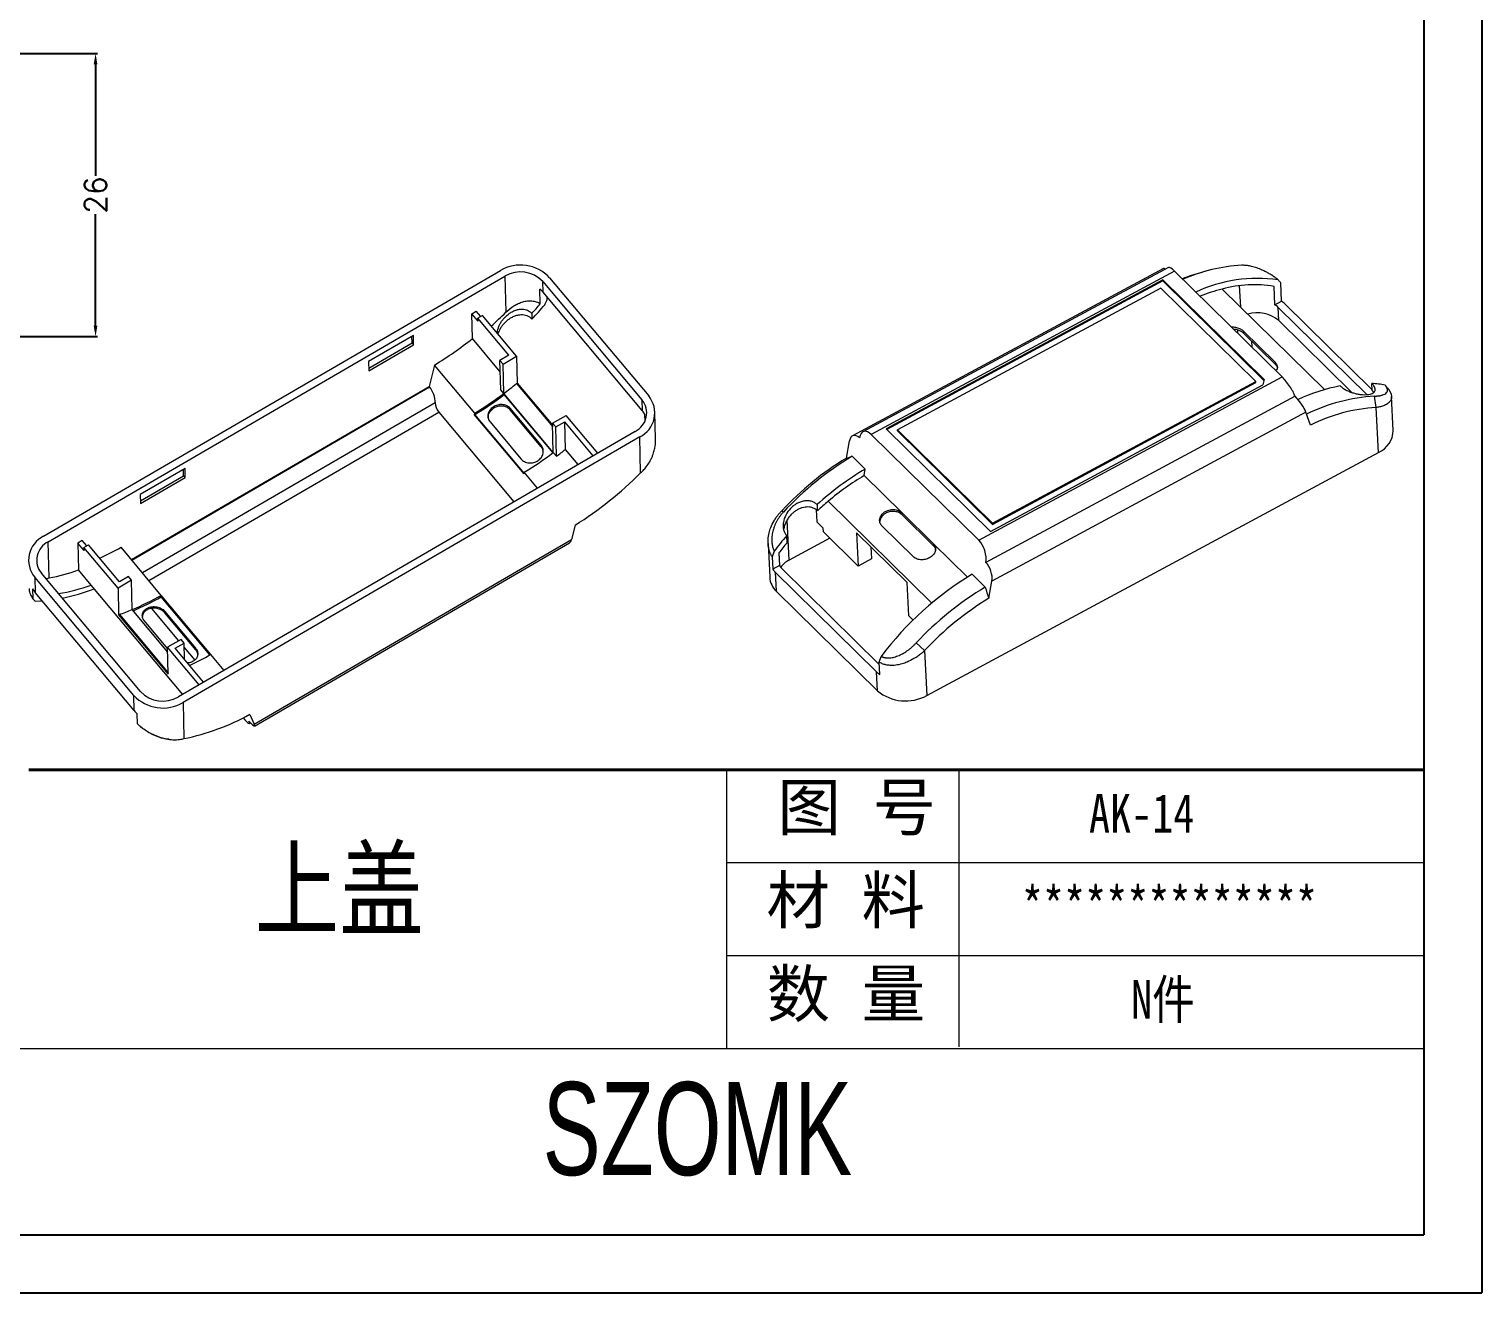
# Model space of a CAD drawing. Header units: inches. Extents: x 2946 to 3809, y 1126 to 1353.
# Drawn here: x 3129.9 to 3263.4, y 1128.8 to 1244.8 of the extents above; entities that cross this region are included whole.
import ezdxf

# ---------------------------------------------------------------- set-up
doc = ezdxf.new("R2010")
doc.units = ezdxf.units.IN
doc.header["$LTSCALE"] = 15
doc.layers.add('文字', color=81, linetype='Continuous')
doc.layers.add('粗实线', color=7, linetype='Continuous', lineweight=30)
doc.layers.add('细实线', color=3, linetype='Continuous', lineweight=9)
doc.styles.get("Standard").update_dxf_attribs({"font": 'txt', "bigfont": 'gbcbig.shx'})
doc.styles.add('宋体', font='', dxfattribs={"width": 0.8, "height": 3.5})
doc.styles.add('长仿宋', font='', dxfattribs={"width": 0.7, "height": 4})
doc.styles.get('宋体').set_extended_font_data('SimSun')
doc.styles.get('长仿宋').set_extended_font_data('SimSun')
doc.dimstyles.new('2.5', dxfattribs={"dimtxt": 2, "dimasz": 1, "dimexe": 0.18, "dimexo": 0.0625, "dimgap": 0.09, "dimtad": 0, "dimdsep": 46, "dimtxsty": 'Standard', "dimcen": 1, "dimclrd": 3, "dimclre": 3, "dimadec": 0, "dimazin": 2, "dimtfac": 1, "dimtofl": 0, "dimtmove": 0, "dimatfit": 3, "dimfxl": 1, "dimtolj": 1, "dimtzin": 0, "dimarcsym": 0})

# ---------------------------------------------------------------- blocks, each defined once
blk = doc.blocks.new('*D259')
at = {"color": 3, "lineweight": -2}
for p, q in [((3118.66, 1242.57), (3136.23, 1242.57)), ((3136.05, 1241.57), (3136.05, 1231.32)), ((3136.05, 1217.57), (3136.05, 1227.81)), ((3095.41, 1216.57), (3136.23, 1216.57))]:
    blk.add_line(p, q, dxfattribs=at)
at = {"color": 3}
for points in [[(3135.88, 1241.57), (3136.22, 1241.57), (3136.05, 1242.57)], [(3135.88, 1217.57), (3136.22, 1217.57), (3136.05, 1216.57)]]:
    blk.add_solid(points, dxfattribs=at)
at = {"layer": 'Defpoints', "color": 0}
for p in [(3118.59, 1242.57), (3136.05, 1242.57), (3095.34, 1216.57)]:
    blk.add_point(p, dxfattribs=at)
at = {"color": 0, "insert": (3136.05, 1229.57), "char_height": 2, "attachment_point": 5, "rotation": 90}
blk.add_mtext('\\A1;26', dxfattribs=at)

msp = doc.modelspace()

# ---------------------------------------------------------------- linework, layer by layer
for p, q in [((3263.365, 1352.94), (3263.365, 1128.767)), ((3258.027, 1347.602), (3258.027, 1134.104)), ((2954.524, 1134.104), (3258.027, 1134.104)), ((2946.32, 1128.767), (3263.365, 1128.767))]:
    msp.add_line(p, q)
at = {"color": 7, "linetype": 'Continuous', "lineweight": 15}
for p, q in [((3131.286, 1198.244), (3173.225, 1222.632)), ((3131.713, 1197.735), (3173.651, 1222.124)), ((3173.651, 1222.124), (3173.728, 1218.808)), ((3234.113, 1222.828), (3205.563, 1207.462)), ((3234.574, 1222.922), (3206.524, 1207.826)), ((3235.134, 1222.588), (3207.283, 1207.599)), ((3245.012, 1212.864), (3235.134, 1222.588)), ((3238.093, 1222.599), (3237.507, 1222.436)), ((3176.894, 1219.582), (3176.862, 1220.933)), ((3177.129, 1221.623), (3186.231, 1210.766)), ((3177.152, 1220.647), (3177.129, 1221.623)), ((3177.746, 1221.981), (3186.848, 1211.125)), ((3234.06, 1221.789), (3208.648, 1208.113)), ((3234.065, 1221.685), (3208.718, 1208.044)), ((3233.886, 1221.032), (3209.694, 1208.012)), ((3242.601, 1212.451), (3233.886, 1221.032)), ((3243.357, 1212.636), (3234.06, 1221.789)), ((3234.065, 1221.685), (3234.06, 1221.789)), ((3243.338, 1212.556), (3234.065, 1221.685)), ((3239.52, 1220.936), (3248.9, 1211.701)), ((3244.355, 1219.497), (3244.273, 1221.177)), ((3244.972, 1219.829), (3244.891, 1221.499)), ((3186.254, 1209.79), (3177.152, 1220.647)), ((3177.518, 1219.953), (3177.512, 1220.217)), ((3244.355, 1219.497), (3244.972, 1219.829)), ((3253.283, 1211.686), (3245.259, 1219.585)), ((3170.607, 1218.657), (3171.018, 1218.897)), ((3170.659, 1216.393), (3170.607, 1218.657)), ((3171.175, 1217.979), (3170.607, 1218.657)), ((3171.427, 1218.408), (3171.018, 1218.897)), ((3171.58, 1218.497), (3171.169, 1218.258)), ((3174.013, 1214.865), (3171.169, 1218.258)), ((3171.175, 1217.979), (3171.169, 1218.258)), ((3174.709, 1214.765), (3171.58, 1218.497)), ((3176.115, 1218.692), (3176.127, 1218.176)), ((3244.649, 1219.257), (3252.783, 1211.249)), ((3244.709, 1218.043), (3244.649, 1219.257)), ((3240.632, 1217.262), (3240.637, 1217.172)), ((3240.912, 1217.202), (3240.927, 1216.886)), ((3241.469, 1217.074), (3244.375, 1214.214)), ((3241.469, 1217.074), (3241.478, 1216.897)), ((3241.478, 1216.897), (3244.383, 1214.037)), ((3251.409, 1211.446), (3244.709, 1218.043)), ((3165.235, 1216.664), (3161.124, 1214.273)), ((3161.138, 1213.686), (3165.113, 1215.998)), ((3161.143, 1213.437), (3165.255, 1215.828)), ((3165.113, 1215.998), (3165.099, 1216.585)), ((3165.113, 1215.998), (3165.255, 1215.828)), ((3165.255, 1215.828), (3165.235, 1216.664)), ((3173.215, 1213.344), (3170.659, 1216.393)), ((3242.214, 1216.173), (3242.242, 1215.591)), ((3161.124, 1214.273), (3161.143, 1213.437)), ((3174.013, 1214.865), (3173.191, 1214.387)), ((3173.191, 1214.387), (3173.475, 1214.048)), ((3173.254, 1211.691), (3173.191, 1214.387)), ((3173.475, 1214.048), (3174.709, 1214.765)), ((3174.709, 1214.765), (3174.766, 1212.297)), ((3244.375, 1214.214), (3244.383, 1214.037)), ((3167.174, 1213.965), (3166.677, 1211.993)), ((3170.872, 1209.554), (3167.174, 1213.965)), ((3173.538, 1211.352), (3173.475, 1214.048)), ((3217.161, 1197.875), (3245.012, 1212.864)), ((3139.34, 1196.096), (3166.677, 1211.993)), ((3166.677, 1211.993), (3166.713, 1211.95)), ((3173.538, 1211.352), (3173.254, 1211.691)), ((3174.699, 1212.258), (3174.766, 1212.297)), ((3174.699, 1212.258), (3178.034, 1208.28)), ((3174.766, 1212.297), (3178.031, 1208.402)), ((3218.235, 1198.674), (3243.241, 1212.132)), ((3218.41, 1199.432), (3242.601, 1212.451)), ((3218.415, 1199.328), (3242.607, 1212.347)), ((3242.607, 1212.347), (3242.601, 1212.451)), ((3243.357, 1212.636), (3243.241, 1212.132)), ((3253.286, 1211.627), (3253.255, 1212.269)), ((3178.089, 1205.923), (3173.538, 1211.352)), ((3173.589, 1211.244), (3173.538, 1211.352)), ((3178.065, 1205.905), (3173.589, 1211.244)), ((3186.231, 1210.766), (3186.254, 1209.79)), ((3246.201, 1211.109), (3217.817, 1195.833)), ((3253.659, 1210.062), (3253.512, 1211.106)), ((3255.218, 1207.955), (3255.066, 1211.072)), ((3167.565, 1209.642), (3174.471, 1201.404)), ((3170.872, 1209.554), (3170.83, 1209.388)), ((3170.83, 1209.388), (3170.882, 1209.419)), ((3170.83, 1209.388), (3175.381, 1203.959)), ((3176.966, 1206.597), (3174.122, 1209.99)), ((3174.125, 1209.847), (3174.122, 1209.99)), ((3176.969, 1206.454), (3174.125, 1209.847)), ((3178.026, 1208.619), (3179.26, 1209.337)), ((3182.161, 1205.876), (3179.26, 1209.337)), ((3186.476, 1209.466), (3186.492, 1208.807)), ((3187.483, 1207.142), (3187.425, 1209.646)), ((3247.192, 1209.646), (3218.363, 1194.131)), ((3247.618, 1208.443), (3247.192, 1209.646)), ((3253.861, 1205.937), (3253.659, 1210.062)), ((3185.598, 1207.874), (3143.659, 1183.486)), ((3172.276, 1208.735), (3175.12, 1205.342)), ((3178.026, 1208.619), (3178.311, 1208.28)), ((3178.089, 1205.923), (3178.026, 1208.619)), ((3178.311, 1208.28), (3179.133, 1208.758)), ((3178.374, 1205.584), (3178.311, 1208.28)), ((3181.75, 1205.637), (3179.133, 1208.758)), ((3179.192, 1206.215), (3179.133, 1208.758)), ((3217.161, 1197.875), (3207.283, 1207.599)), ((3208.648, 1208.113), (3218.235, 1198.674)), ((3209.694, 1208.012), (3218.41, 1199.432)), ((3209.699, 1207.908), (3209.694, 1208.012)), ((3209.699, 1207.908), (3218.415, 1199.328)), ((3186.024, 1207.365), (3144.086, 1182.977)), ((3176.969, 1206.454), (3176.966, 1206.597)), ((3180.356, 1204.826), (3179.192, 1206.215)), ((3186.101, 1204.05), (3186.024, 1207.365)), ((3205, 1205.413), (3205.289, 1207.002)), ((3178.374, 1205.584), (3178.089, 1205.923)), ((3206.736, 1204.413), (3205.545, 1205.586)), ((3212.389, 1183.618), (3253.861, 1205.937)), ((3144.266, 1204.47), (3140.155, 1202.079)), ((3140.168, 1201.492), (3144.143, 1203.804)), ((3140.174, 1201.243), (3144.286, 1203.634)), ((3144.143, 1203.804), (3144.13, 1204.391)), ((3144.143, 1203.804), (3144.286, 1203.634)), ((3144.286, 1203.634), (3144.266, 1204.47)), ((3175.381, 1203.959), (3175.423, 1204.126)), ((3176.645, 1202.668), (3175.423, 1204.126)), ((3206.627, 1203.811), (3206.736, 1204.413)), ((3206.627, 1203.811), (3210.084, 1200.408)), ((3140.155, 1202.079), (3140.174, 1201.243)), ((3202.306, 1201.151), (3202.333, 1200.588)), ((3203.334, 1201.462), (3212.839, 1192.103)), ((3199.217, 1200.466), (3199.114, 1200.614)), ((3202.239, 1200.663), (3202.292, 1199.563)), ((3202.292, 1199.563), (3202.874, 1198.991)), ((3210.084, 1200.408), (3212.989, 1197.547)), ((3210.084, 1200.408), (3210.092, 1200.234)), ((3212.997, 1197.373), (3210.092, 1200.234)), ((3180.101, 1199.265), (3179.765, 1197.933)), ((3199.555, 1197.662), (3199.524, 1198.304)), ((3202.89, 1198.645), (3202.874, 1198.991)), ((3202.89, 1198.645), (3206.086, 1195.498)), ((3210.585, 1193.993), (3205.936, 1198.569)), ((3205.936, 1198.569), (3206.086, 1195.498)), ((3211.17, 1196.344), (3208.265, 1199.204)), ((3218.415, 1199.328), (3218.41, 1199.432)), ((3131.79, 1194.42), (3131.713, 1197.735)), ((3134.835, 1197.856), (3134.424, 1197.617)), ((3134.424, 1197.617), (3134.482, 1195.148)), ((3134.993, 1196.938), (3134.424, 1197.617)), ((3135.245, 1197.367), (3134.835, 1197.856)), ((3134.987, 1197.217), (3135.398, 1197.456)), ((3134.987, 1197.217), (3134.993, 1196.938)), ((3138.115, 1193.485), (3134.987, 1197.217)), ((3138.242, 1194.064), (3135.398, 1197.456)), ((3142.089, 1192.817), (3138.391, 1197.227)), ((3150.611, 1180.979), (3179.765, 1197.933)), ((3150.638, 1180.811), (3179.572, 1197.636)), ((3197.806, 1197.586), (3197.958, 1194.471)), ((3198.382, 1196.883), (3198.184, 1196.363)), ((3203.478, 1198.066), (3199.751, 1196.06)), ((3207.251, 1197.275), (3207.306, 1196.155)), ((3212.989, 1197.547), (3216.109, 1194.476)), ((3212.989, 1197.547), (3212.997, 1197.373)), ((3198.184, 1196.363), (3198.24, 1195.213)), ((3198.858, 1195.545), (3198.24, 1195.213)), ((3198.801, 1196.706), (3198.858, 1195.545)), ((3207.306, 1196.155), (3206.086, 1195.498)), ((3139.564, 1183.629), (3130.462, 1194.485)), ((3130.462, 1194.485), (3130.495, 1193.091)), ((3140.181, 1183.987), (3131.079, 1194.844)), ((3131.497, 1194.346), (3131.79, 1194.42)), ((3135.648, 1193.758), (3134.482, 1195.148)), ((3139.349, 1194.202), (3138.115, 1193.485)), ((3139.064, 1194.542), (3138.242, 1194.064)), ((3139.349, 1194.202), (3139.064, 1194.542)), ((3139.412, 1191.507), (3139.349, 1194.202)), ((3198.476, 1194.942), (3207.773, 1185.789)), ((3198.476, 1194.942), (3198.561, 1193.208)), ((3208.014, 1186.48), (3199.086, 1195.27)), ((3217.747, 1193.573), (3216.556, 1194.746)), ((3218.073, 1192.542), (3218.363, 1194.131)), ((3130.265, 1193.411), (3130.286, 1192.487)), ((3139.597, 1182.234), (3130.495, 1193.091)), ((3144.062, 1183.721), (3135.648, 1193.758)), ((3138.115, 1193.485), (3138.173, 1191.017)), ((3142.089, 1192.817), (3142.138, 1192.703)), ((3198.561, 1193.208), (3207.858, 1184.055)), ((3210.734, 1190.922), (3210.585, 1193.993)), ((3130.286, 1192.487), (3130.514, 1192.291)), ((3142.677, 1187.612), (3139.412, 1191.507)), ((3141.184, 1191.611), (3143.673, 1188.642)), ((3142.138, 1192.703), (3142.086, 1192.673)), ((3142.138, 1192.703), (3146.608, 1187.37)), ((3138.24, 1191.056), (3138.173, 1191.017)), ((3138.173, 1191.017), (3142.724, 1185.589)), ((3138.24, 1191.056), (3142.721, 1185.711)), ((3142.669, 1187.927), (3140.543, 1190.463)), ((3142.398, 1191.36), (3145.242, 1187.968)), ((3142.401, 1191.221), (3142.398, 1191.36)), ((3145.245, 1187.828), (3142.401, 1191.221)), ((3210.734, 1190.922), (3211.121, 1190.541)), ((3143.9, 1188.774), (3142.666, 1188.057)), ((3144.184, 1188.435), (3143.9, 1188.774)), ((3142.724, 1185.589), (3142.666, 1188.057)), ((3145.568, 1184.596), (3142.666, 1188.057)), ((3143.362, 1187.957), (3144.184, 1188.435)), ((3145.979, 1184.835), (3143.362, 1187.957)), ((3144.219, 1186.934), (3144.184, 1188.435)), ((3144.194, 1188.02), (3145.159, 1186.869)), ((3145.245, 1187.828), (3145.242, 1187.968)), ((3212.187, 1187.743), (3211.419, 1188.453)), ((3212.187, 1187.743), (3212.389, 1183.618)), ((3147.862, 1185.931), (3146.64, 1187.388)), ((3208.004, 1186.696), (3208.202, 1187.216)), ((3208.06, 1185.546), (3208.004, 1186.696)), ((3207.858, 1184.055), (3207.773, 1185.789)), ((3139.597, 1182.234), (3139.564, 1183.629)), ((3144.086, 1182.977), (3144.163, 1179.662)), ((3139.9, 1181.02), (3139.878, 1181.944)), ((3140.185, 1180.765), (3140.358, 1180.624)), ((3150.174, 1181.059), (3150.268, 1181.114)), ((3150.223, 1181.891), (3150.611, 1180.979)), ((3142.795, 1179.6), (3142.808, 1179.598))]:
    msp.add_line(p, q, dxfattribs=at)
at = {"color": 8, "linetype": 'Continuous', "lineweight": 15}
for p, q in [((3241.083, 1221.238), (3241.178, 1219.304)), ((3139.376, 1196.052), (3166.713, 1211.95)), ((3167.245, 1210.507), (3140.363, 1194.875)), ((3140.956, 1194.169), (3167.565, 1209.642)), ((3175.399, 1204.031), (3170.882, 1209.419)), ((3199.751, 1196.06), (3199.571, 1199.749)), ((3146.556, 1187.341), (3142.086, 1192.673))]:
    msp.add_line(p, q, dxfattribs=at)
at = {"color": 7, "linetype": 'Continuous', "lineweight": 15, "flags": 128}
msp.add_lwpolyline([(3130.514, 1192.291), (3131.081, 1192.303), (3131.152, 1192.307)], dxfattribs=at)
at = {"color": 7, "linetype": 'Continuous', "lineweight": 15}
for centre, radius, start, end in [((3175.079, 1219.483), 3.655, 43.12777, 120.48347), ((3175.076, 1219.694), 2.817, 43.21767, 120.39356), ((3242.201, 1205.706), 17.376, 105.67501, 111.42821), ((3242.152, 1207.584), 15.558, 93.10116, 113.68211), ((3175.469, 1219.231), 2.199, 40.06634, 50.6818), ((3242.774, 1208.469), 13.448, 81.95982, 114.98131), ((3243.691, 1204.499), 16.958, 104.24029, 111.48504), ((3242.439, 1210.345), 10.986, 80.3934, 105.41065), ((3152.54, 1240.103), 31.847, 317.75334, 319.88112), ((3151.57, 1241.195), 33.659, 316.85129, 319.87257), ((3243.206, 1217.783), 2.063, 45.60977, 56.17336), ((3243.42, 1217.711), 2.626, 45.54425, 53.76594), ((3148.783, 1243.966), 35.429, 311.76697, 314.75793), ((3242.75, 1215.747), 3.018, 49.53351, 107.12816), ((3149.88, 1242.505), 33.371, 301.21478, 308.51182), ((3152.77, 1239.169), 34.715, 306.74398, 309.17489), ((3253.782, 1194.802), 17.589, 101.27018, 114.5317), ((3252.764, 1203.315), 8.967, 79.01024, 86.86458), ((3153.83, 1237.711), 32.912, 301.18512, 306.78474), ((3153.578, 1238.009), 33.419, 301.18512, 306.78474), ((3184.784, 1209.568), 1.879, 295.65205, 39.62984), ((3184.959, 1209.569), 2.447, 295.79496, 39.48694), ((3254.456, 1194.987), 16.147, 93.34949, 116.44735), ((3184.728, 1208.507), 1.993, 28.72914, 40.06423), ((3254.59, 1194.518), 15.573, 93.42531, 116.59337), ((3252.958, 1208.011), 2.261, 293.52743, 358.59469), ((3157.656, 1233.336), 34.632, 306.74234, 308.45206), ((3158.381, 1232.283), 32.912, 301.18512, 306.78474), ((3219.341, 1181.815), 27.614, 121.28881, 137.09576), ((3220.333, 1180.84), 28.828, 120.86178, 137.09408), ((3161.111, 1229.238), 35.482, 302.35781, 314.77466), ((3221.03, 1180.362), 27.978, 120.72303, 132.00928), ((3220.307, 1181.155), 26.467, 121.12512, 129.89075), ((3221.541, 1179.608), 28.444, 129.79956, 132.47577), ((3132.351, 1196.041), 2.447, 115.79496, 219.48694), ((3221.802, 1179.237), 29.324, 139.44085, 143.00352), ((3132.526, 1196.042), 1.879, 115.65205, 219.62984), ((3125.219, 1220.715), 26.929, 294.59358, 299.28359), ((3221.098, 1179.909), 27.915, 140.50896, 143.0086), ((3200.292, 1196.502), 1.724, 213.71066, 225.61936), ((3200.742, 1194.126), 2.173, 117.12256, 144.42276), ((3128.678, 1211.253), 17.119, 280.47435, 289.81818), ((3199.855, 1194.601), 1.901, 183.90814, 227.13005), ((3200.078, 1196.574), 2.286, 216.53171, 225.5487), ((3231.605, 1169.65), 29.262, 120.95, 143.11003), ((3132.5, 1194.776), 2.619, 211.39117, 220.02841), ((3129.956, 1209.489), 16.729, 279.24557, 289.88986), ((3129.051, 1211.304), 19.162, 281.89119, 291.04181), ((3129.244, 1215.677), 26.222, 292.81428, 299.33087), ((3232.493, 1168.878), 28.762, 120.84324, 137.1126), ((3131.107, 1211.345), 21.507, 289.36836, 292.7136), ((3128.991, 1215.984), 26.737, 293.14656, 299.32391), ((3232.452, 1168.899), 27.672, 121.30577, 137.07878), ((3133.409, 1210.992), 27.059, 294.60484, 299.27233), ((3209.612, 1187.664), 2.626, 225.54425, 233.76594), ((3142.232, 1186.127), 3.655, 223.12777, 300.48347), ((3142.234, 1185.916), 2.817, 223.21767, 300.39356), ((3210.443, 1187.148), 4.031, 230.11709, 298.87032), ((3141.76, 1184.052), 2.825, 220.02934, 228.24103), ((3139.948, 1200.473), 21.233, 281.44936, 298.94053)]:
    msp.add_arc(centre, radius, start, end, dxfattribs=at)
for centre, major_axis, ratio, start_param, end_param in [((3234.845, 1221.802), (-0.739, 1.021), 0.2225688, 5.7845509, 6.253512), ((3235.452, 1221.691), (-0.887, 1.226), 0.2225688, 5.3603214, 6.253512), ((3245.33, 1211.967), (-0.887, 1.226), 0.2225688, 3.789525, 5.3603214), ((3166.505, 1211.122), (-0.483, 1.162), 0.4834131, 3.9690113, 5.2871274), ((3167.69, 1210.139), (-0.29, 0.697), 0.4834131, 0.8274187, 2.1455348), ((3246.466, 1210.361), (-0.739, 1.021), 0.2225688, 3.789525, 5.3603214), ((3206.016, 1206.287), (-0.395, 1.201), 0.5291909, 5.4836279, 7.0544242), ((3207.067, 1206.415), (-0.474, 1.441), 0.5291909, 5.4836279, 7.0544242), ((3179.054, 1198.781), (-0.483, 1.162), 0.4834131, 3.2059012, 3.7163311), ((3216.945, 1196.691), (-0.474, 1.441), 0.5291909, 3.9128316, 5.4836279), ((3217.637, 1194.846), (-0.395, 1.201), 0.5291909, 3.9128316, 5.4836279), ((3149.288, 1182.279), (-0.888, 1.219), 0.1255142, 2.0975406, 3.6390569), ((3149.9, 1181.827), (-0.74, 1.016), 0.1255142, 2.0682606, 3.6390569)]:
    msp.add_ellipse(centre, major_axis=major_axis, ratio=ratio, start_param=start_param, end_param=end_param, dxfattribs=at)
for points, knots in [([(3244.654, 1221.785), (3244.633, 1221.802), (3244.59, 1221.837), (3244.523, 1221.889), (3244.453, 1221.941), (3244.381, 1221.993), (3244.306, 1222.046), (3244.229, 1222.099), (3244.076, 1222.201), (3243.839, 1222.347), (3243.512, 1222.526), (3243.126, 1222.711), (3242.684, 1222.885), (3242.297, 1222.998), (3242.014, 1223.059), (3241.829, 1223.09), (3241.65, 1223.11), (3241.476, 1223.121), (3241.366, 1223.12), (3241.31, 1223.119)], [0, 0, 0, 0, 0.021867, 0.0439502, 0.0662979, 0.0889566, 0.1119709, 0.1353834, 0.1592346, 0.2494256, 0.3413514, 0.4367467, 0.5754863, 0.7168001, 0.7739882, 0.8306997, 0.8871358, 0.9435009, 1, 1, 1, 1]), ([(3244.891, 1221.499), (3244.859, 1221.539), (3244.826, 1221.578), (3244.793, 1221.618), (3244.77, 1221.646), (3244.747, 1221.674), (3244.723, 1221.702), (3244.7, 1221.729), (3244.677, 1221.757), (3244.654, 1221.785)], [0, 0, 0, 0, 0.0005303301, 0.0005303301, 0.0005303301, 0.0009046612, 0.0009046612, 0.0009046612, 0.0012789924, 0.0012789924, 0.0012789924, 0.0012789924]), ([(3173.728, 1218.808), (3173.96, 1219.038), (3174.208, 1219.231), (3174.602, 1219.473), (3174.738, 1219.545), (3175.012, 1219.669), (3175.15, 1219.72), (3175.427, 1219.8), (3175.567, 1219.83), (3175.849, 1219.862), (3175.988, 1219.865), (3176.193, 1219.847), (3176.261, 1219.837), (3176.395, 1219.809), (3176.462, 1219.791), (3176.656, 1219.724), (3176.779, 1219.663), (3176.894, 1219.582)], [0, 0, 0, 0, 0.25, 0.25, 0.375, 0.375, 0.5, 0.5, 0.625, 0.625, 0.75, 0.75, 0.8125, 0.8125, 0.875, 0.875, 1, 1, 1, 1]), ([(3177.306, 1219.502), (3177.335, 1219.564), (3177.365, 1219.627), (3177.394, 1219.689), (3177.415, 1219.733), (3177.436, 1219.777), (3177.456, 1219.821), (3177.477, 1219.865), (3177.498, 1219.909), (3177.518, 1219.954)], [0, 0, 0, 0, 0.0005303301, 0.0005303301, 0.0005303301, 0.0009046374, 0.0009046374, 0.0009046374, 0.0012789449, 0.0012789449, 0.0012789449, 0.0012789449]), ([(3172.953, 1216.859), (3172.959, 1216.939), (3172.97, 1217.11), (3173.038, 1217.376), (3173.145, 1217.65), (3173.297, 1217.926), (3173.489, 1218.19), (3173.726, 1218.443), (3173.998, 1218.669), (3174.307, 1218.863), (3174.64, 1219.008), (3174.962, 1219.086), (3175.256, 1219.102), (3175.504, 1219.071), (3175.724, 1218.996), (3175.933, 1218.88), (3176.05, 1218.759), (3176.115, 1218.692)], [0, 0, 0, 0, 0.0530228, 0.1121618, 0.1756508, 0.2391654, 0.3091118, 0.3790827, 0.4565519, 0.5340268, 0.6166113, 0.6991371, 0.7628229, 0.8264515, 0.8801416, 0.9337949, 1, 1, 1, 1]), ([(3173.021, 1216.778), (3173.031, 1216.825), (3173.064, 1216.967), (3173.163, 1217.197), (3173.315, 1217.469), (3173.51, 1217.729), (3173.747, 1217.974), (3174.02, 1218.193), (3174.327, 1218.376), (3174.658, 1218.513), (3174.976, 1218.584), (3175.271, 1218.595), (3175.532, 1218.557), (3175.779, 1218.465), (3175.98, 1218.335), (3176.085, 1218.222), (3176.127, 1218.176)], [0, 0, 0, 0, 0.03423527, 0.10322761, 0.1739054, 0.24931868, 0.32655881, 0.40920929, 0.49400834, 0.58107818, 0.67090085, 0.7397689, 0.81049072, 0.8794495, 0.95112678, 1, 1, 1, 1]), ([(3240.346, 1217.457), (3240.35, 1217.458), (3240.474, 1217.479), (3240.748, 1217.438), (3241.111, 1217.33), (3241.347, 1217.188), (3241.446, 1217.095), (3241.469, 1217.074)], [0, 0, 0, 0, 0.0094625, 0.3120721, 0.6138128, 0.9108347, 1, 1, 1, 1]), ([(3240.537, 1217.27), (3240.608, 1217.267), (3240.808, 1217.258), (3241.121, 1217.149), (3241.355, 1217.011), (3241.455, 1216.918), (3241.478, 1216.897)], [0, 0, 0, 0, 0.1965146, 0.5491026, 0.8960064, 1, 1, 1, 1]), ([(3244.375, 1214.214), (3244.438, 1214.139), (3244.563, 1213.989), (3244.597, 1213.745), (3244.55, 1213.554), (3244.453, 1213.466), (3244.425, 1213.441)], [0, 0, 0, 0, 0.2931914, 0.5862648, 0.8826127, 1, 1, 1, 1]), ([(3244.383, 1214.037), (3244.451, 1213.962), (3244.55, 1213.854), (3244.562, 1213.738), (3244.566, 1213.702)], [0, 0, 0, 0, 0.6898174, 1, 1, 1, 1]), ([(3250.344, 1212.052), (3250.416, 1211.981), (3250.498, 1211.914), (3250.678, 1211.785), (3250.778, 1211.724), (3250.988, 1211.612), (3251.097, 1211.562), (3251.327, 1211.47), (3251.443, 1211.431), (3251.676, 1211.363), (3251.794, 1211.335), (3252.025, 1211.289), (3252.137, 1211.272), (3252.356, 1211.249), (3252.462, 1211.243), (3252.661, 1211.24), (3252.755, 1211.243), (3253.022, 1211.268), (3253.17, 1211.302), (3253.408, 1211.406), (3253.492, 1211.474), (3253.56, 1211.603), (3253.572, 1211.651), (3253.574, 1211.754), (3253.563, 1211.811), (3253.517, 1211.931), (3253.483, 1211.994), (3253.388, 1212.127), (3253.327, 1212.198), (3253.255, 1212.269)], [0, 0, 0, 0, 0.0625, 0.0625, 0.125, 0.125, 0.1875, 0.1875, 0.25, 0.25, 0.3125, 0.3125, 0.375, 0.375, 0.4375, 0.4375, 0.5, 0.5, 0.625, 0.625, 0.75, 0.75, 0.8125, 0.8125, 0.875, 0.875, 0.9375, 0.9375, 1, 1, 1, 1]), ([(3253.445, 1211.448), (3253.445, 1211.448), (3253.409, 1211.504), (3253.347, 1211.566), (3253.286, 1211.627)], [0, 0, 0, 0, 0.002566, 1, 1, 1, 1]), ([(3253.512, 1211.106), (3253.546, 1211.108), (3253.613, 1211.11), (3253.709, 1211.117), (3253.801, 1211.126), (3253.89, 1211.136), (3253.974, 1211.149), (3254.055, 1211.164), (3254.131, 1211.181), (3254.275, 1211.219), (3254.457, 1211.291), (3254.622, 1211.421), (3254.7, 1211.588), (3254.676, 1211.753), (3254.624, 1211.882), (3254.584, 1211.958), (3254.535, 1212.036), (3254.494, 1212.091), (3254.474, 1212.118)], [0, 0, 0, 0, 0.0352213, 0.0703539, 0.1054474, 0.1405517, 0.1757164, 0.2109912, 0.246425, 0.2820662, 0.4229422, 0.5616025, 0.7034475, 0.8390982, 0.8809118, 0.9215056, 0.9611168, 1, 1, 1, 1]), ([(3254.71, 1211.832), (3254.728, 1211.811), (3254.762, 1211.767), (3254.81, 1211.703), (3254.854, 1211.638), (3254.895, 1211.574), (3254.931, 1211.509), (3254.964, 1211.445), (3254.992, 1211.382), (3255.049, 1211.232), (3255.088, 1210.997), (3255.016, 1210.732), (3254.828, 1210.496), (3254.586, 1210.334), (3254.327, 1210.224), (3254.138, 1210.161), (3253.961, 1210.117), (3253.804, 1210.085), (3253.704, 1210.069), (3253.659, 1210.062)], [0, 0, 0, 0, 0.02317, 0.046579, 0.070239, 0.0941613, 0.1183571, 0.1428371, 0.1676116, 0.1926907, 0.3216123, 0.4666251, 0.5814865, 0.733301, 0.8041449, 0.8662374, 0.9195774, 0.9641646, 1, 1, 1, 1]), ([(3254.473, 1212.118), (3254.506, 1212.078), (3254.539, 1212.039), (3254.572, 1211.999), (3254.595, 1211.971), (3254.618, 1211.944), (3254.641, 1211.916), (3254.664, 1211.888), (3254.687, 1211.86), (3254.71, 1211.832)], [0, 0, 0, 0, 0.0005303301, 0.0005303301, 0.0005303301, 0.0009046374, 0.0009046374, 0.0009046374, 0.0012789449, 0.0012789449, 0.0012789449, 0.0012789449]), ([(3174.122, 1209.99), (3174.079, 1210.04), (3174.031, 1210.086), (3173.926, 1210.167), (3173.867, 1210.202), (3173.743, 1210.261), (3173.678, 1210.284), (3173.541, 1210.319), (3173.469, 1210.33), (3173.254, 1210.344), (3173.104, 1210.328), (3172.891, 1210.27), (3172.821, 1210.244), (3172.687, 1210.182), (3172.623, 1210.147), (3172.503, 1210.066), (3172.446, 1210.02), (3172.344, 1209.921), (3172.298, 1209.869), (3172.218, 1209.757), (3172.183, 1209.698), (3172.129, 1209.577), (3172.108, 1209.515), (3172.081, 1209.388), (3172.075, 1209.325), (3172.077, 1209.199), (3172.085, 1209.135), (3172.116, 1209.013), (3172.138, 1208.954), (3172.197, 1208.84), (3172.233, 1208.786), (3172.276, 1208.735)], [0, 0, 0, 0, 0.0625, 0.0625, 0.125, 0.125, 0.1875, 0.1875, 0.25, 0.25, 0.375, 0.375, 0.4375, 0.4375, 0.5, 0.5, 0.5625, 0.5625, 0.625, 0.625, 0.6875, 0.6875, 0.75, 0.75, 0.8125, 0.8125, 0.875, 0.875, 0.9375, 0.9375, 1, 1, 1, 1]), ([(3174.125, 1209.847), (3174.044, 1209.925), (3173.883, 1210.079), (3173.539, 1210.193), (3173.164, 1210.205), (3172.788, 1210.105), (3172.454, 1209.906), (3172.212, 1209.631), (3172.083, 1209.353), (3172.091, 1209.18), (3172.095, 1209.116)], [0, 0, 0, 0, 0.1292748, 0.2584975, 0.389164, 0.5222323, 0.6564405, 0.7901154, 0.9225128, 1, 1, 1, 1]), ([(3175.12, 1205.342), (3175.163, 1205.292), (3175.21, 1205.246), (3175.316, 1205.163), (3175.375, 1205.125), (3175.5, 1205.062), (3175.565, 1205.036), (3175.703, 1204.996), (3175.775, 1204.982), (3175.992, 1204.96), (3176.143, 1204.971), (3176.357, 1205.025), (3176.428, 1205.049), (3176.563, 1205.11), (3176.626, 1205.145), (3176.746, 1205.227), (3176.802, 1205.274), (3176.904, 1205.374), (3176.949, 1205.428), (3177.028, 1205.544), (3177.061, 1205.605), (3177.115, 1205.73), (3177.135, 1205.794), (3177.161, 1205.927), (3177.167, 1205.992), (3177.165, 1206.123), (3177.157, 1206.189), (3177.126, 1206.315), (3177.103, 1206.376), (3177.045, 1206.491), (3177.009, 1206.546), (3176.966, 1206.597)], [0, 0, 0, 0, 0.0625, 0.0625, 0.125, 0.125, 0.1875, 0.1875, 0.25, 0.25, 0.375, 0.375, 0.4375, 0.4375, 0.5, 0.5, 0.5625, 0.5625, 0.625, 0.625, 0.6875, 0.6875, 0.75, 0.75, 0.8125, 0.8125, 0.875, 0.875, 0.9375, 0.9375, 1, 1, 1, 1]), ([(3177.153, 1205.92), (3177.156, 1205.969), (3177.165, 1206.131), (3177.078, 1206.313), (3176.99, 1206.428), (3176.969, 1206.454)], [0, 0, 0, 0, 0.250642, 0.8269836, 1, 1, 1, 1]), ([(3186.101, 1204.05), (3186.18, 1204.124), (3186.367, 1204.3), (3186.656, 1204.642), (3186.906, 1205.016), (3187.091, 1205.369), (3187.209, 1205.641), (3187.298, 1205.892), (3187.363, 1206.12), (3187.448, 1206.496), (3187.49, 1206.838), (3187.482, 1207.107), (3187.481, 1207.142)], [0, 0, 0, 0, 0.0919989, 0.2191635, 0.3814728, 0.4746384, 0.5593328, 0.6355583, 0.7033183, 0.7626181, 0.9686255, 1, 1, 1, 1]), ([(3202.306, 1201.151), (3202.234, 1201.221), (3202.153, 1201.282), (3201.974, 1201.381), (3201.874, 1201.421), (3201.668, 1201.476), (3201.56, 1201.492), (3201.335, 1201.501), (3201.221, 1201.493), (3200.993, 1201.456), (3200.877, 1201.425), (3200.653, 1201.345), (3200.544, 1201.295), (3200.332, 1201.177), (3200.23, 1201.108), (3200.038, 1200.958), (3199.948, 1200.875), (3199.693, 1200.607), (3199.553, 1200.408), (3199.331, 1199.973), (3199.255, 1199.749), (3199.197, 1199.402), (3199.188, 1199.286), (3199.193, 1199.062), (3199.206, 1198.95), (3199.256, 1198.739), (3199.293, 1198.64), (3199.39, 1198.459), (3199.452, 1198.375), (3199.524, 1198.304)], [0, 0, 0, 0, 0.0625, 0.0625, 0.125, 0.125, 0.1875, 0.1875, 0.25, 0.25, 0.3125, 0.3125, 0.375, 0.375, 0.4375, 0.4375, 0.5, 0.5, 0.625, 0.625, 0.75, 0.75, 0.8125, 0.8125, 0.875, 0.875, 0.9375, 0.9375, 1, 1, 1, 1]), ([(3202.333, 1200.588), (3202.276, 1200.637), (3202.162, 1200.736), (3201.953, 1200.841), (3201.722, 1200.908), (3201.474, 1200.936), (3201.214, 1200.921), (3200.944, 1200.866), (3200.673, 1200.767), (3200.399, 1200.622), (3200.136, 1200.433), (3199.883, 1200.194), (3199.658, 1199.912), (3199.463, 1199.586), (3199.322, 1199.232), (3199.249, 1198.973), (3199.24, 1198.841), (3199.24, 1198.833)], [0, 0, 0, 0, 0.0612974, 0.1226005, 0.183818, 0.2450509, 0.307871, 0.3707133, 0.4381779, 0.5056697, 0.5799962, 0.6543486, 0.7366688, 0.8189952, 0.906751, 0.9944445, 1, 1, 1, 1]), ([(3198.184, 1196.363), (3198.166, 1196.391), (3198.129, 1196.447), (3198.079, 1196.537), (3198.032, 1196.631), (3197.988, 1196.729), (3197.949, 1196.831), (3197.914, 1196.938), (3197.883, 1197.049), (3197.857, 1197.164), (3197.835, 1197.283), (3197.802, 1197.537), (3197.793, 1197.964), (3197.879, 1198.515), (3198.061, 1199.098), (3198.292, 1199.574), (3198.549, 1199.97), (3198.753, 1200.233), (3198.938, 1200.443), (3199.06, 1200.561), (3199.114, 1200.614)], [0, 0, 0, 0, 0.0240776, 0.0484984, 0.0732767, 0.0984259, 0.1239589, 0.1498883, 0.1762257, 0.2029824, 0.2301693, 0.2577965, 0.3744795, 0.508611, 0.6117422, 0.7541642, 0.8315469, 0.898314, 0.9544647, 1, 1, 1, 1]), ([(3199.217, 1200.466), (3199.186, 1200.431), (3199.124, 1200.363), (3199.035, 1200.258), (3198.95, 1200.151), (3198.869, 1200.041), (3198.792, 1199.93), (3198.72, 1199.816), (3198.651, 1199.7), (3198.587, 1199.583), (3198.527, 1199.463), (3198.471, 1199.342), (3198.419, 1199.218), (3198.371, 1199.093), (3198.327, 1198.965), (3198.287, 1198.836), (3198.219, 1198.586), (3198.151, 1198.217), (3198.142, 1197.828), (3198.168, 1197.547), (3198.201, 1197.363), (3198.247, 1197.191), (3198.306, 1197.029), (3198.357, 1196.931), (3198.382, 1196.883)], [0, 0, 0, 0, 0.0344458, 0.0685908, 0.1024764, 0.1361452, 0.1696404, 0.2030059, 0.2362862, 0.269526, 0.3027705, 0.3360644, 0.3694525, 0.4029793, 0.4366885, 0.4706232, 0.5048257, 0.6324339, 0.7544561, 0.8063173, 0.8564151, 0.9051212, 0.9528397, 1, 1, 1, 1]), ([(3208.265, 1199.204), (3208.221, 1199.247), (3208.185, 1199.293), (3208.124, 1199.392), (3208.1, 1199.446), (3208.066, 1199.557), (3208.057, 1199.614), (3208.052, 1199.731), (3208.057, 1199.791), (3208.092, 1199.968), (3208.144, 1200.086), (3208.259, 1200.245), (3208.303, 1200.297), (3208.403, 1200.391), (3208.457, 1200.435), (3208.575, 1200.513), (3208.639, 1200.549), (3208.772, 1200.608), (3208.84, 1200.633), (3208.983, 1200.671), (3209.057, 1200.685), (3209.203, 1200.701), (3209.276, 1200.703), (3209.423, 1200.696), (3209.494, 1200.687), (3209.632, 1200.658), (3209.699, 1200.638), (3209.825, 1200.588), (3209.883, 1200.558), (3209.991, 1200.489), (3210.04, 1200.45), (3210.084, 1200.408)], [0, 0, 0, 0, 0.0625, 0.0625, 0.125, 0.125, 0.1875, 0.1875, 0.25, 0.25, 0.375, 0.375, 0.4375, 0.4375, 0.5, 0.5, 0.5625, 0.5625, 0.625, 0.625, 0.6875, 0.6875, 0.75, 0.75, 0.8125, 0.8125, 0.875, 0.875, 0.9375, 0.9375, 1, 1, 1, 1]), ([(3210.092, 1200.234), (3210.009, 1200.3), (3209.842, 1200.432), (3209.491, 1200.529), (3209.112, 1200.533), (3208.74, 1200.434), (3208.415, 1200.242), (3208.186, 1199.978), (3208.069, 1199.747), (3208.076, 1199.621), (3208.077, 1199.597)], [0, 0, 0, 0, 0.1370575, 0.2741138, 0.4112137, 0.5486077, 0.6868212, 0.8263671, 0.9669884, 1, 1, 1, 1]), ([(3212.989, 1197.547), (3213.032, 1197.505), (3213.069, 1197.459), (3213.13, 1197.362), (3213.154, 1197.311), (3213.187, 1197.204), (3213.196, 1197.15), (3213.201, 1197.039), (3213.196, 1196.982), (3213.159, 1196.815), (3213.105, 1196.703), (3212.989, 1196.55), (3212.944, 1196.501), (3212.843, 1196.409), (3212.789, 1196.366), (3212.67, 1196.288), (3212.606, 1196.253), (3212.473, 1196.191), (3212.405, 1196.165), (3212.263, 1196.122), (3212.19, 1196.106), (3212.045, 1196.084), (3211.973, 1196.079), (3211.827, 1196.079), (3211.757, 1196.084), (3211.62, 1196.107), (3211.554, 1196.124), (3211.429, 1196.169), (3211.37, 1196.197), (3211.263, 1196.263), (3211.213, 1196.301), (3211.17, 1196.344)], [0, 0, 0, 0, 0.0625, 0.0625, 0.125, 0.125, 0.1875, 0.1875, 0.25, 0.25, 0.375, 0.375, 0.4375, 0.4375, 0.5, 0.5, 0.5625, 0.5625, 0.625, 0.625, 0.6875, 0.6875, 0.75, 0.75, 0.8125, 0.8125, 0.875, 0.875, 0.9375, 0.9375, 1, 1, 1, 1]), ([(3213.191, 1197.002), (3213.191, 1197.015), (3213.193, 1197.123), (3213.111, 1197.25), (3213.02, 1197.349), (3212.997, 1197.373)], [0, 0, 0, 0, 0.0937363, 0.7751784, 1, 1, 1, 1]), ([(3129.946, 1193.46), (3129.948, 1193.419), (3129.953, 1193.245), (3130.035, 1192.922), (3130.204, 1192.628), (3130.286, 1192.487)], [0, 0, 0, 0, 0.1351556, 0.5824358, 1, 1, 1, 1]), ([(3140.543, 1190.463), (3140.501, 1190.514), (3140.465, 1190.566), (3140.407, 1190.675), (3140.384, 1190.731), (3140.353, 1190.844), (3140.345, 1190.901), (3140.343, 1191.014), (3140.349, 1191.07), (3140.389, 1191.233), (3140.445, 1191.336), (3140.564, 1191.47), (3140.61, 1191.512), (3140.712, 1191.588), (3140.767, 1191.622), (3140.887, 1191.681), (3140.953, 1191.706), (3141.087, 1191.745), (3141.157, 1191.76), (3141.301, 1191.779), (3141.375, 1191.782), (3141.522, 1191.779), (3141.595, 1191.772), (3141.742, 1191.746), (3141.813, 1191.727), (3141.951, 1191.68), (3142.017, 1191.651), (3142.142, 1191.583), (3142.2, 1191.544), (3142.306, 1191.459), (3142.355, 1191.411), (3142.398, 1191.36)], [0, 0, 0, 0, 0.0625, 0.0625, 0.125, 0.125, 0.1875, 0.1875, 0.25, 0.25, 0.375, 0.375, 0.4375, 0.4375, 0.5, 0.5, 0.5625, 0.5625, 0.625, 0.625, 0.6875, 0.6875, 0.75, 0.75, 0.8125, 0.8125, 0.875, 0.875, 0.9375, 0.9375, 1, 1, 1, 1]), ([(3142.401, 1191.221), (3142.319, 1191.301), (3142.155, 1191.461), (3141.805, 1191.605), (3141.426, 1191.658), (3141.051, 1191.61), (3140.72, 1191.471), (3140.482, 1191.254), (3140.358, 1191.047), (3140.363, 1190.917), (3140.364, 1190.887)], [0, 0, 0, 0, 0.1356766, 0.271352, 0.4070693, 0.5430693, 0.6798565, 0.8179231, 0.9570208, 1, 1, 1, 1]), ([(3145.242, 1187.968), (3145.304, 1187.877), (3145.427, 1187.695), (3145.459, 1187.383), (3145.371, 1187.089), (3145.163, 1186.84), (3144.859, 1186.681), (3144.615, 1186.608), (3144.486, 1186.619), (3144.483, 1186.619)], [0, 0, 0, 0, 0.1653113, 0.3306211, 0.4959834, 0.6617005, 0.8284061, 0.9967187, 1, 1, 1, 1]), ([(3145.429, 1187.325), (3145.432, 1187.367), (3145.442, 1187.509), (3145.357, 1187.683), (3145.267, 1187.799), (3145.245, 1187.828)], [0, 0, 0, 0, 0.236442, 0.8107891, 1, 1, 1, 1]), ([(3212.187, 1187.743), (3212.157, 1187.715), (3212.093, 1187.655), (3211.987, 1187.562), (3211.865, 1187.46), (3211.726, 1187.351), (3211.571, 1187.237), (3211.397, 1187.12), (3211.073, 1186.919), (3210.647, 1186.705), (3210.082, 1186.501), (3209.552, 1186.388), (3209.117, 1186.371), (3208.824, 1186.399), (3208.639, 1186.432), (3208.465, 1186.479), (3208.3, 1186.538), (3208.146, 1186.609), (3208.051, 1186.667), (3208.004, 1186.696)], [0, 0, 0, 0, 0.0246987, 0.0528841, 0.084557, 0.1197178, 0.1583668, 0.2005041, 0.2461297, 0.3890746, 0.4912566, 0.6252946, 0.7420477, 0.7875902, 0.8320413, 0.8754517, 0.9178755, 0.9593709, 1, 1, 1, 1]), ([(3208.202, 1187.216), (3208.224, 1187.204), (3208.27, 1187.182), (3208.341, 1187.154), (3208.414, 1187.13), (3208.489, 1187.11), (3208.566, 1187.094), (3208.645, 1187.082), (3208.726, 1187.075), (3208.809, 1187.071), (3208.895, 1187.072), (3209.09, 1187.082), (3209.405, 1187.138), (3209.762, 1187.267), (3210.048, 1187.402), (3210.259, 1187.515), (3210.465, 1187.641), (3210.666, 1187.78), (3210.862, 1187.93), (3211.053, 1188.093), (3211.24, 1188.266), (3211.359, 1188.391), (3211.419, 1188.453)], [0, 0, 0, 0, 0.0236457, 0.047351, 0.0711711, 0.0951605, 0.1193725, 0.1438588, 0.1686697, 0.1938533, 0.2194558, 0.2455208, 0.3677407, 0.4953371, 0.559164, 0.6221977, 0.6847239, 0.747035, 0.8094267, 0.8721934, 0.9356244, 1, 1, 1, 1]), ([(3139.9, 1181.02), (3139.927, 1180.994), (3139.983, 1180.941), (3140.07, 1180.862), (3140.161, 1180.784), (3140.257, 1180.707), (3140.357, 1180.63), (3140.46, 1180.554), (3140.568, 1180.479), (3140.68, 1180.405), (3140.795, 1180.333), (3141.041, 1180.186), (3141.456, 1179.975), (3141.997, 1179.771), (3142.576, 1179.622), (3143.061, 1179.56), (3143.473, 1179.557), (3143.75, 1179.58), (3143.975, 1179.615), (3144.105, 1179.647), (3144.163, 1179.662)], [0, 0, 0, 0, 0.0240776, 0.0484984, 0.0732767, 0.0984259, 0.1239589, 0.1498883, 0.1762257, 0.2029824, 0.2301693, 0.2577965, 0.3744795, 0.508611, 0.6117422, 0.7541642, 0.8315469, 0.898314, 0.9544647, 1, 1, 1, 1]), ([(3142.782, 1179.604), (3142.737, 1179.606), (3142.559, 1179.612), (3142.224, 1179.683), (3141.834, 1179.798), (3141.489, 1179.935), (3141.197, 1180.074), (3140.863, 1180.263), (3140.574, 1180.446), (3140.404, 1180.592), (3140.36, 1180.629)], [0, 0, 0, 0, 0.0598412, 0.2348224, 0.4127475, 0.5331904, 0.6494343, 0.7629344, 0.9399428, 1, 1, 1, 1])]:
    msp.add_open_spline(points, degree=3, knots=knots, dxfattribs=at)
for points in [[(3205, 1205.413), (3205.181, 1205.471), (3205.363, 1205.528), (3205.545, 1205.586)], [(3217.747, 1193.573), (3217.856, 1193.229), (3217.965, 1192.886), (3218.073, 1192.542)]]:
    msp.add_open_spline(points, degree=3, dxfattribs=at)
at = {"layer": '粗实线', "color": 7, "lineweight": 40}
msp.add_line((3258.027, 1176.804), (3129.928, 1176.804), dxfattribs=at)
at = {"layer": '细实线', "color": 7}
for p, q in [((3193.978, 1176.804), (3193.978, 1151.184)), ((3215.328, 1176.804), (3215.328, 1151.364)), ((3258.027, 1168.264), (3193.978, 1168.264)), ((3258.027, 1159.724), (3193.978, 1159.724)), ((3258.027, 1151.184), (3065.879, 1151.184))]:
    msp.add_line(p, q, dxfattribs=at)

# ---------------------------------------------------------------- texts
at = {"layer": '文字', "color": 0, "attachment_point": 1, "style": '宋体'}
for s, insert, char_height, width in [('{\\H1.111x;AK-14}', (3227.276, 1174.573), 3.20247, 37.02413), ('上盖', (3150.659, 1169.432), 7.1166, 90.98311), ('{\\H1.111x;**************}', (3221.116, 1166.033), 3.20247, 37.02413), ('{\\H1.111x;N件}', (3231.15, 1157.493), 3.20247, 37.02413)]:
    msp.add_mtext(s, dxfattribs=dict(at, insert=insert, char_height=char_height, width=width))
at = {"layer": '粗实线', "insert": (3177.106, 1148.126), "char_height": 8.53991, "width": 95.76669, "attachment_point": 1, "style": '长仿宋'}
msp.add_mtext('{\\fSTXinwei|b0|i0|c134|p2;SZOMK}', dxfattribs=at)
at = {"layer": '细实线', "color": 7, "char_height": 4.26996, "attachment_point": 1}
for s, insert, width in [('{\\fSimSun|b0|i0|c134|p54;图 号}', (3198.673, 1175.508), 21.34979), ('{\\fSimSun|b0|i0|c134|p54;材 料   }', (3197.661, 1166.968), 21.34979), ('{\\fSimSun|b0|i0|c134|p54;数 量}', (3197.682, 1158.386), 19.2922)]:
    msp.add_mtext(s, dxfattribs=dict(at, insert=insert, width=width))

# ---------------------------------------------------------------- dimensions: what is measured, and where the dimension line sits
dim = msp.add_linear_dim(base=(3136.05, 1242.568), p1=(3095.345, 1216.568), p2=(3118.595, 1242.568), angle=90, dimstyle='2.5')
dim.commit()
dim.dimension.update_dxf_attribs({"geometry": '*D259', "text_midpoint": (3136.05, 1229.568)})

doc.saveas('drawing.dxf')
